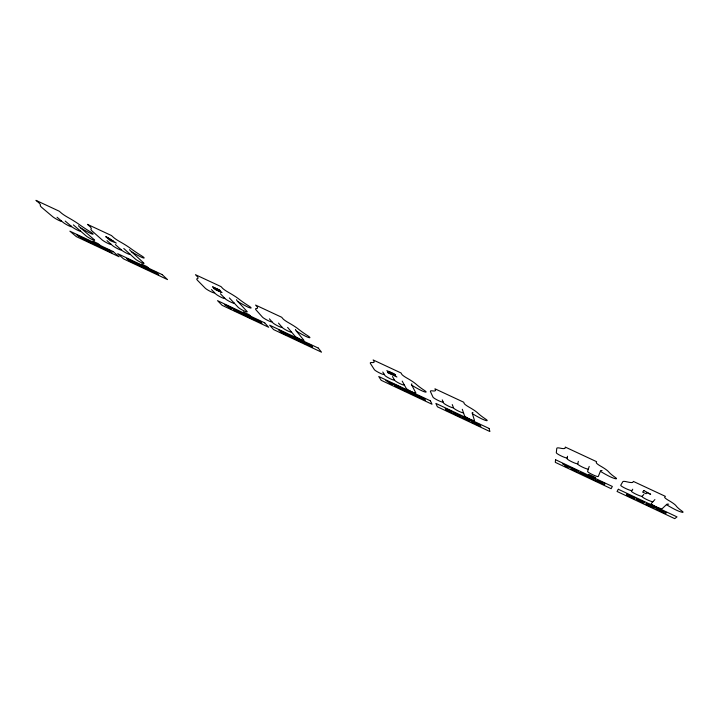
<?xml version="1.0" encoding="UTF-8"?>
<svg xmlns="http://www.w3.org/2000/svg" width="719" height="719" viewBox="0 0 719 719"><rect width="100%" height="100%" fill="white"/><g stroke="black" fill="none" stroke-linecap="round" stroke-linejoin="round"><path stroke-width="1.08" d="M567.507 456.268L567.084 458.668A5.905 0.827 25.4 0 0 572.252 461.993A5.905 0.827 25.4 0 0 577.77 463.674M578.346 461.346L577.69 463.971A5.896 0.827 25.3 0 0 582.803 467.269A5.896 0.827 25.3 0 0 588.376 468.977M589.194 466.424L587.576 471.439A5.923 0.809 25.3 0 0 592.654 474.711A5.923 0.809 25.3 0 0 598.289 476.472L600.563 470.855A15.71 2.22 25 0 1 602.064 470.586M588.448 475.214L588.726 474.396L595.629 477.641L595.314 478.441M632.756 489.208L631.408 491.14A6.022 0.818 24.9 0 0 636.36 494.366A6.022 0.818 24.9 0 0 642.31 496.263M643.82 494.393L642.121 496.496A6.022 0.818 24.9 0 0 647.019 499.696A6.022 0.818 24.9 0 0 653.014 501.619M654.901 499.588L651.198 503.57A6.049 0.8 24.8 0 0 656.07 506.742A6.049 0.8 24.8 0 0 662.127 508.71L666.828 504.298A16.079 2.193 24.6 0 1 668.706 504.208M652.322 505.268L659.413 508.612M57.053 217.255L62.957 222.27A5.186 0.62 29.2 0 0 69.051 225.919A5.186 0.62 29.2 0 0 71.019 226.054M65.195 221.066L71.765 226.692A5.159 0.62 29.2 0 0 77.814 230.314A5.159 0.62 29.2 0 0 79.827 230.475M73.356 224.885L86.091 235.877A5.15 0.611 29 0 0 92.113 239.481A5.15 0.611 29 0 0 94.207 239.688L79.746 227.114A13.526 1.672 29.1 0 1 78.524 225.694M94.944 242.968L92.859 241.162L98.108 243.633L100.175 245.431M106.987 240.64L112.362 245.44A5.195 0.647 28.9 0 0 118.383 249.062A5.195 0.647 28.9 0 0 120.666 249.331M115.382 244.568L121.34 249.942A5.168 0.647 28.9 0 0 127.317 253.546A5.168 0.647 28.9 0 0 129.645 253.834M123.794 248.504L135.307 258.993A5.168 0.638 28.8 0 0 141.257 262.579A5.168 0.638 28.8 0 0 143.665 262.92L130.624 250.922A13.58 1.744 28.8 0 1 129.627 249.592M143.485 265.814L141.598 264.089L147 266.632L148.86 268.34M211.485 289.568L215.682 293.882A5.258 0.692 28.2 0 0 221.542 297.459A5.258 0.692 28.2 0 0 224.499 298.017M220.409 293.738L225.02 298.565A5.24 0.692 28.2 0 0 230.835 302.115A5.24 0.692 28.2 0 0 233.837 302.699M229.343 297.927L238.178 307.319A5.24 0.692 28.1 0 0 243.966 310.842A5.24 0.692 28.1 0 0 247.048 311.48L237.126 300.767A13.778 1.887 28.1 0 1 236.641 299.652M244.864 313.52L243.417 311.983L249.142 314.679L250.563 316.207M269.391 318.841L272.852 322.795A5.249 0.701 27.8 0 0 278.55 326.291A5.249 0.701 27.8 0 0 281.848 327.019M278.496 323.11L282.279 327.522A5.231 0.701 27.7 0 0 287.924 330.992A5.231 0.701 27.7 0 0 291.267 331.747M287.609 327.388L294.808 335.962A5.24 0.701 27.6 0 0 300.416 339.404A5.24 0.701 27.6 0 0 303.84 340.213L295.833 330.434A13.778 1.905 27.6 0 1 295.644 329.473M297.837 338.451L297.477 338.02L303.706 341.21M382.787 372.011L384.854 375.381A5.41 0.755 26.9 0 0 390.336 378.805A5.41 0.755 26.9 0 0 394.416 379.875M392.484 376.549L394.668 380.297A5.401 0.746 26.8 0 0 400.106 383.694A5.401 0.746 26.8 0 0 404.24 384.791M402.191 381.106L406.208 388.359A5.41 0.737 26.7 0 0 411.619 391.729A5.41 0.737 26.7 0 0 415.825 392.88L411.511 384.647A14.263 2.022 26.6 0 1 411.924 383.937M408.689 390.615L414.935 393.554M442.248 399.881L443.533 402.937A5.518 0.773 26.4 0 0 448.908 406.316A5.518 0.773 26.4 0 0 453.41 407.574M452.251 404.581L453.563 407.952A5.509 0.773 26.3 0 0 458.884 411.304A5.509 0.773 26.3 0 0 463.44 412.598M462.281 409.282L464.555 415.798A5.527 0.755 26.2 0 0 469.84 419.123A5.527 0.755 26.2 0 0 474.477 420.462L472.203 413.092A14.605 2.076 26.1 0 1 472.94 412.517M466.721 417.928L473.165 420.957M631.875 490.475A6.156 0.845 25 0 1 625.845 488.578A6.156 0.845 25 0 1 620.731 485.244L622.816 481.712A20.42 2.858 24.8 0 1 626.878 481.82A32.049 4.656 25.1 0 0 632.702 482.422L633.367 481.415L665.39 496.362L664.662 497.099A11.989 1.699 24.5 0 0 668.113 500.127A22.253 3.101 24.7 0 1 676.139 505.906A49.467 6.839 24.2 0 0 682.25 511.281A6.678 0.908 24.6 0 1 681.495 512.108A6.678 0.908 24.6 0 1 674.539 509.25A23.988 3.316 24.5 0 1 666.477 504.63M567.228 457.841A6.04 0.854 25.5 0 1 561.647 456.161A6.04 0.854 25.5 0 1 556.308 452.718L556.776 448.386A19.988 2.885 25.3 0 1 560.128 448.144A31.438 4.682 25.6 0 0 565.08 448.314L565.269 447.074L596.599 461.679L596.267 462.614A11.711 1.717 25 0 0 600.149 465.849A21.768 3.128 25.2 0 1 608.714 471.898A48.182 6.938 24.7 0 0 615.581 477.641A6.525 0.926 25.1 0 1 615.257 478.683A6.525 0.926 25.1 0 1 608.589 475.96A23.421 3.352 25 0 1 600.392 471.278M443.093 401.885A5.653 0.791 26.5 0 1 438.536 400.627A5.653 0.791 26.5 0 1 432.991 397.149L430.474 391.675A18.676 2.687 26.4 0 1 432.407 390.866A29.497 4.332 26.7 0 0 435.588 390.345L434.914 388.781L463.764 402.245L464.159 403.449A10.875 1.6 26.2 0 0 468.662 406.9A20.294 2.921 26.3 0 1 477.901 413.146A44.488 6.498 25.8 0 0 485.891 419.276A6.067 0.863 26.1 0 1 486.377 420.624A6.067 0.863 26.1 0 1 480.49 418.242A21.75 3.137 26.1 0 1 472.374 413.641M384.144 374.222A5.545 0.773 27 0 1 380.018 373.161A5.545 0.773 27 0 1 374.356 369.629L370.501 363.598A18.29 2.615 26.9 0 1 371.804 362.529A28.949 4.206 27.3 0 0 374.222 361.675L373.152 359.949L401.049 372.972L401.777 374.311A10.623 1.555 26.7 0 0 406.577 377.879A19.862 2.84 26.8 0 1 416.157 384.252A43.347 6.336 26.4 0 0 424.686 390.597A5.932 0.845 26.6 0 1 425.54 392.098A5.932 0.845 26.6 0 1 419.968 389.86A21.246 3.056 26.6 0 1 411.834 385.267M271.665 321.438A5.384 0.728 27.9 0 1 268.34 320.719A5.384 0.728 27.9 0 1 262.462 317.124L256.18 310.078A17.741 2.445 27.9 0 1 256.341 308.532A28.203 3.91 28.2 0 0 257.357 307.085L255.587 305.072L281.704 317.268L283.025 318.85A10.273 1.456 27.7 0 0 288.364 322.624A19.233 2.66 27.8 0 1 298.547 329.221A41.693 5.968 27.4 0 0 308.056 335.944A5.734 0.791 27.6 0 1 309.556 337.723A5.734 0.791 27.6 0 1 304.559 335.746A20.518 2.867 27.6 0 1 296.435 331.171M214.235 292.399A5.401 0.71 28.3 0 1 211.269 291.86A5.401 0.71 28.3 0 1 205.221 288.175L197.653 280.491A17.786 2.418 28.3 0 1 197.249 278.666A28.347 3.847 28.7 0 0 197.599 276.896L195.451 274.694L221.039 286.62L222.656 288.355A10.291 1.438 28.2 0 0 228.327 292.291A19.269 2.624 28.3 0 1 238.933 299.095A41.657 5.905 27.9 0 0 249.026 306.114A5.734 0.782 28.1 0 1 250.868 308.056A5.734 0.782 28.1 0 1 246.096 306.186A20.527 2.84 28.1 0 1 237.872 301.567M60.926 220.544A5.33 0.629 29.3 0 1 58.958 220.436A5.33 0.629 29.3 0 1 52.685 216.68L42.133 207.791A17.544 2.13 29.4 0 1 40.336 205.382A28.104 3.379 29.6 0 0 38.952 202.893L35.95 200.349L59.237 211.206L61.573 213.228A10.129 1.276 29.3 0 0 67.874 217.399A18.973 2.328 29.3 0 1 79.171 224.436A40.767 5.24 29.1 0 0 90.414 231.886A5.635 0.692 29.1 0 1 93.057 234.16A5.635 0.692 29.1 0 1 89.03 232.623A20.159 2.517 29.2 0 1 80.834 228.058M110.51 243.786A5.339 0.656 29 0 1 108.236 243.543A5.339 0.656 29 0 1 102.026 239.804L92.409 231.293A17.589 2.229 29.1 0 1 91.043 229.064A28.122 3.532 29.4 0 0 90.199 226.8L87.466 224.364L111.481 235.553L113.602 237.486A10.156 1.33 29 0 0 119.705 241.593A19.027 2.427 29 0 1 130.786 248.558A40.947 5.464 28.8 0 0 141.679 255.874A5.653 0.728 28.8 0 1 144.07 258.049A5.653 0.728 28.8 0 1 139.81 256.404A20.231 2.624 28.9 0 1 131.604 251.821M462.047 416.849L464.141 418.602L469.336 420.974A4.125 0.557 26.3 0 0 470.262 421.1L467.656 419.006L462.047 416.849M241.872 312.999L239.724 311.947L244.523 314.023L245.754 315.003L242.591 313.888L246.851 315.974L240.308 312.711L243.606 313.852L241.872 312.999M294.691 337.912L296.884 339.772L301.998 342.145A3.91 0.512 27.6 0 0 302.537 342.1L299.347 339.772L294.691 337.912M104.021 247.938L106.646 249.709L105.882 249.888L112.272 252.899L109.27 250.266L104.021 247.938M417.64 395.684L419.761 397.176L417.667 396.771L422.52 398.524L425.288 400.366L424.426 398.632L417.64 395.684M555.562 459.738L555.284 462.353L611.141 488.677L612.336 486.448L555.562 459.738M309.467 344.814L309.341 345.74L304.937 342.684L306.249 344.284L304.407 343.412L302.663 341.309L307.831 344.527L307.939 343.79L310.923 345.201L312.603 347.277L310.761 346.405L309.467 344.814M562.618 463.683L565.215 465.247L565.053 466.209L567.642 467.431L567.821 466.478L570.482 467.727L562.618 463.683M636.108 498.986L643.712 503.264L644.575 502.266L636.108 498.986M571.147 468.77L578.175 472.392L578.498 471.161L571.479 467.862L575.811 470.19L571.695 468.473L575.64 470.882L571.147 468.77M213.516 288.067L213.642 288.355A3.955 0.539 28.3 0 0 215.448 289.658L221.991 292.525L217.201 290.26L216.356 289.532L218.261 290.296L215.367 288.256L220.257 290.593L218.909 289.667L212.527 286.782L214.783 288.436L213.516 288.067M409.201 392.349L404.078 390.336L402.209 388.961L406.289 390.417L402.101 388.395L406.882 390.399L408.536 391.594L404.572 390.228L409.201 392.349M654.757 507.605L654.416 507.839A4.503 0.593 24.9 0 1 653.05 507.515C639.461 502.195 647.774 502.221 654.757 507.605M638.814 500.262L641.213 501.772L641.672 501.224L638.814 500.262M96.184 244.972L94.207 244.002L96.768 244.846L91.007 241.845L94.674 243.723L91.987 242.77L93.722 244.065L98.242 246.051L96.184 244.972M389.851 372.208L396.906 377.008L387.909 372.793L387.55 372.181L392.232 374.374L386.804 370.68L393.176 373.323A3.424 0.494 26.9 0 1 395.207 374.626L395.621 375.03L389.851 372.208M588.187 476.796L595.242 480.436L595.709 479.267L588.627 475.933L592.959 478.27L588.798 476.526L592.717 478.926L588.187 476.796M141.553 265.697L144.267 267.872L148.923 270.038A3.811 0.458 28.7 0 0 149.157 269.859L146.191 267.72L141.553 265.697M652.043 506.392L648.313 504.828L652.043 506.392M420.085 396.933L422.359 398.191L420.085 396.933M602.019 483.06L601.812 483.528L604.463 484.777L605.003 483.635L598.073 480.463L597.112 480.31L599.044 481.613L596.078 480.831L602.019 483.06M602.225 482.611L599.781 481.649L602.225 482.611M618.34 489.279L617.055 491.463L674.737 518.651L677.001 516.889L618.34 489.279M289.074 335.324L291.86 337.22L289.074 335.324M455.873 413.928L458.407 415.663L458.075 414.773L455.873 413.928M627.175 495.166L634.311 498.833L635.093 497.809C612.786 488.318 642.993 501.538 627.175 495.166M643.865 490.538L642.633 492.111L646.093 493.728L646.929 492.713L650.668 494.286L643.865 490.538M467.853 419.851L464.492 418.063L467.853 419.851M286.827 334.137L288.661 335.863L294.511 338.748L292.696 336.618L286.827 334.137M300.263 340.995L296.956 339.089L300.263 340.995M453.464 412.706L454.741 414.099L460.996 417.182L460.394 415.564L453.464 412.706M656.6 507.929L655.638 508.881L657.858 509.933L658.604 509.205L659.566 510.733L661.579 511.685L664.077 511.784L663.286 512.494L665.515 513.537L666.567 512.62L662.963 510.921L660.959 510.841L660.195 509.618L656.6 507.929M587.108 475.601L582.201 473.848L587.27 476.221L585.715 475.897L579.586 472.608L584.691 474.423L579.999 472.257L581.581 472.644L587.108 475.601M253.996 318.544L256.297 320.198L254.921 320.099L258.867 321.447L261.896 323.388L259.865 321.159L253.996 318.544M134.345 262.246L136.709 264.277L142.191 266.992L139.369 264.439L134.345 262.246M136.466 263.424L139.504 265.446L136.466 263.424M478.441 424.381L477.236 424.839L473.47 422.035L473.848 423.239L471.835 422.296L471.322 420.705L474.585 422.242L476.122 423.788L477.092 423.428L480.373 424.965L480.813 426.52L478.791 425.567L478.441 424.381M147.053 268.897L143.683 266.866L147.053 268.897M106.295 249.142L108.47 250.383L106.295 249.142M256.324 319.784L258.481 321.025L256.324 319.784M107.976 237.665L105.702 236.596L110.106 240.559L116.298 243.112L107.976 237.665M113.144 241.233L109.279 238.834L113.144 241.233M113.126 251.524L69.878 231.167L76.34 236.614L119.066 256.755L113.126 251.524M162.188 274.613L117.691 253.672L123.569 258.885L167.518 279.592L162.188 274.613M264.691 322.849L217.524 300.659L222.144 305.341L268.681 327.271L264.691 322.849M318.265 348.059L269.67 325.195L273.597 329.59L321.51 352.175L318.265 348.059M430.402 400.834L378.769 376.531L381.16 380.288L432.038 404.267L430.402 400.834M489.127 428.47L435.858 403.404L437.422 406.801L489.882 431.526L489.127 428.47M83.009 237.899L76.96 235.059L84.15 239.643L81.759 237.621L83.79 238.573L83.009 237.899M89.075 240.766L83.728 238.241L89.507 241.899L86.073 240.281L86.783 240.892L92.203 243.444L89.075 240.766M102.197 246.941L96.804 244.397L102.547 248.037L99.087 246.41L99.779 247.012L105.244 249.583L102.197 246.941M132.17 261.051L126.679 258.463L132.341 262.076L128.818 260.422L129.474 260.997L135.028 263.621L132.17 261.051M151.224 270.02L148.5 268.735L151.26 271.261L152.949 272.061L150.855 270.137L154.252 272.672L155.78 273.391L155.007 272.097L158.773 274.802L156.059 272.294L153.327 271.009L153.938 272.052L151.224 270.02M231.221 307.678L224.625 304.577L231.248 308.945L229.568 307.211L231.779 308.253L231.221 307.678M237.845 310.797L232.003 308.047L237.36 311.543L233.621 309.781L234.115 310.302L240.02 313.08L237.845 310.797M252.144 317.528L246.258 314.76L251.569 318.238L247.803 316.459L248.28 316.971L254.229 319.775L252.144 317.528M284.841 332.915L278.846 330.093L284.05 333.535L280.212 331.729L280.644 332.223L286.701 335.072L284.841 332.915M393.077 383.874L385.86 380.477L391.765 384.575L390.929 383.191L393.347 384.323L393.077 383.874M400.321 387.28L393.931 384.279L398.155 386.543L394.632 385.096L398.748 387.568L394.659 385.636L394.911 386.049L401.364 389.096L400.321 387.28M415.977 394.65L409.533 391.621L413.767 393.895L410.19 392.421L414.297 394.884L410.172 392.942L410.396 393.347L416.903 396.412L415.977 394.65M451.784 411.511L445.214 408.419L449.474 410.711L445.78 409.183L449.851 411.636L445.807 410.028L452.449 413.155L451.784 411.511"/></g></svg>
